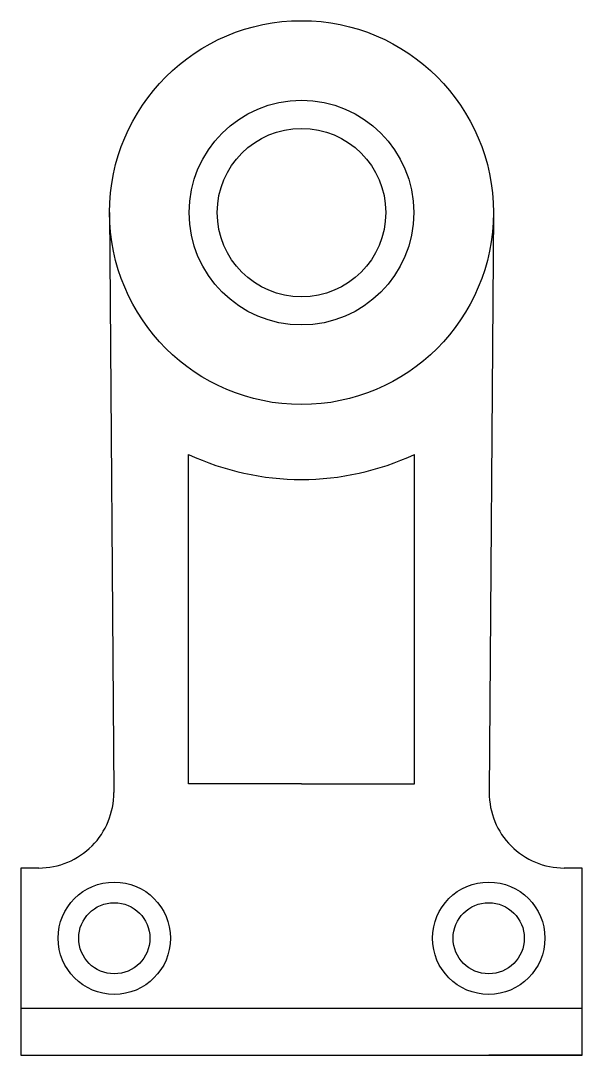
# Model space of a CAD drawing. Header units: inches. Extents: x -166.8 to -154.8, y 154.8 to 176.9.
import ezdxf

# ---------------------------------------------------------------- set-up
doc = ezdxf.new("R2010")
doc.units = ezdxf.units.IN
doc.header["$MEASUREMENT"] = 0

msp = doc.modelspace()

# ---------------------------------------------------------------- linework, layer by layer
for p, q in [((-164.931, 172.787), (-164.842, 160.398)), ((-156.731, 172.787), (-156.819, 160.398)), ((-163.244, 160.587), (-163.244, 167.622)), ((-158.418, 160.587), (-158.418, 167.622)), ((-160.831, 160.587), (-163.244, 160.587)), ((-160.831, 160.587), (-158.418, 160.587)), ((-166.831, 158.787), (-166.831, 154.787)), ((-166.442, 158.787), (-166.831, 158.787)), ((-154.831, 158.787), (-155.219, 158.787)), ((-154.831, 154.787), (-154.831, 158.787)), ((-154.831, 155.787), (-166.831, 155.787)), ((-166.831, 155.787), (-166.831, 155.787)), ((-154.831, 154.787), (-154.831, 155.787)), ((-166.831, 154.787), (-160.831, 154.787)), ((-160.831, 154.787), (-154.831, 154.787)), ((-154.831, 154.787), (-156.831, 154.787))]:
    msp.add_line(p, q)
for centre, radius in [((-160.831, 172.787), 4.1), ((-160.831, 172.787), 2.4), ((-160.831, 172.787), 1.8), ((-164.831, 157.287), 1.2), ((-156.831, 157.287), 1.2), ((-164.831, 157.287), 0.76), ((-156.831, 157.287), 0.76)]:
    msp.add_circle(centre, radius)
for centre, radius, start, end in [((-160.831, 172.787), 5.7, 244.9564, 295.0436), ((-166.442, 160.387), 1.6, 270, 0.4092), ((-155.219, 160.387), 1.6, 179.5908, 270)]:
    msp.add_arc(centre, radius, start, end)

doc.saveas('drawing.dxf')
